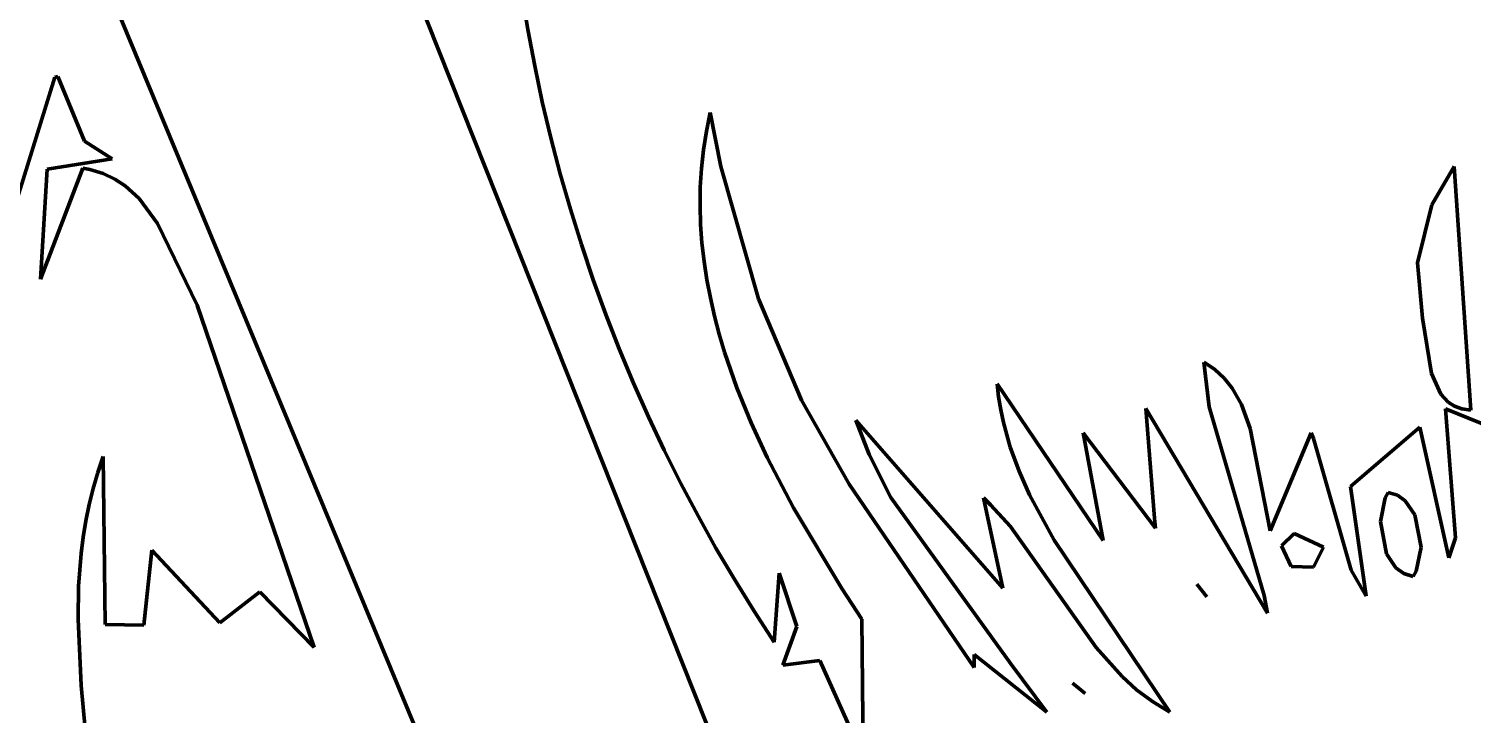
# Model space of a CAD drawing. Header units: millimetres. Extents: x 0 to 9.3, y 0 to 12.
# Drawn here: x 1.006 to 1.825, y 8.384 to 8.773 of the extents above; entities that cross this region are included whole.
import ezdxf

# ---------------------------------------------------------------- set-up
doc = ezdxf.new("R2010")
doc.units = ezdxf.units.MM
doc.layers.add('color#000000ff', color=7, linetype='CONTINUOUS', lineweight=100)
doc.layers.add('color#ffffffff', color=7, linetype='CONTINUOUS', lineweight=100)

msp = doc.modelspace()

# ---------------------------------------------------------------- linework, layer by layer
at = {"layer": 'color#000000ff'}
for p, q in [((1.59194, 7.87306), (0.85282, 9.73131)), ((1.02951, 8.84834), (1.75776, 7.09538)), ((1.28591, 8.7937), (1.28927, 8.773)), ((1.28927, 8.773), (1.29313, 8.75238)), ((1.29313, 8.75238), (1.29748, 8.73186)), ((1.02075, 8.74593), (0.99041, 8.64811)), ((1.02247, 8.74637), (1.02075, 8.74593)), ((1.03759, 8.7096), (1.02247, 8.74637)), ((1.29748, 8.73186), (1.30231, 8.71143)), ((1.3906, 8.71526), (1.39279, 8.7259)), ((1.39279, 8.7259), (1.39877, 8.6952)), ((1.30231, 8.71143), (1.30762, 8.69112)), ((1.38894, 8.70464), (1.3906, 8.71526)), ((1.05326, 8.69951), (1.03759, 8.7096)), ((1.38781, 8.69403), (1.38894, 8.70464)), ((1.0164, 8.6938), (1.05326, 8.69951)), ((1.39877, 8.6952), (1.42027, 8.62009)), ((1.80247, 8.67346), (1.81529, 8.69523)), ((1.81529, 8.69523), (1.82465, 8.55699)), ((1.03657, 8.69423), (1.01256, 8.63121)), ((1.01256, 8.63121), (1.0164, 8.6938)), ((1.04062, 8.69345), (1.03657, 8.69423)), ((1.04807, 8.69119), (1.04062, 8.69345)), ((1.05474, 8.68808), (1.04807, 8.69119)), ((1.06071, 8.68421), (1.05474, 8.68808)), ((1.30762, 8.69112), (1.31341, 8.67094)), ((1.38718, 8.68344), (1.38781, 8.69403)), ((1.0685, 8.67716), (1.06071, 8.68421)), ((1.38704, 8.67288), (1.38718, 8.68344)), ((1.07903, 8.66285), (1.0685, 8.67716)), ((1.31341, 8.67094), (1.31966, 8.65089)), ((1.38736, 8.66235), (1.38704, 8.67288)), ((1.79435, 8.64054), (1.80247, 8.67346)), ((1.10159, 8.61647), (1.07903, 8.66285)), ((1.38812, 8.65185), (1.38736, 8.66235)), ((1.31966, 8.65089), (1.32637, 8.63099)), ((1.38931, 8.6414), (1.38812, 8.65185)), ((1.39091, 8.63099), (1.38931, 8.6414)), ((1.79728, 8.60909), (1.79435, 8.64054)), ((1.32637, 8.63099), (1.33355, 8.61125)), ((1.3929, 8.62062), (1.39091, 8.63099)), ((1.16791, 8.42224), (1.10159, 8.61647)), ((1.39525, 8.6103), (1.3929, 8.62062)), ((1.42027, 8.62009), (1.4447, 8.56262)), ((1.33355, 8.61125), (1.34117, 8.59169)), ((1.39796, 8.60005), (1.39525, 8.6103)), ((1.80237, 8.57784), (1.79728, 8.60909)), ((1.40099, 8.58985), (1.39796, 8.60005)), ((1.34117, 8.59169), (1.34924, 8.57231)), ((1.40798, 8.56965), (1.40099, 8.58985)), ((1.67609, 8.55884), (1.67306, 8.58411)), ((1.67306, 8.58411), (1.67633, 8.58211)), ((1.67633, 8.58211), (1.67934, 8.57993)), ((1.67934, 8.57993), (1.68466, 8.57503)), ((1.34924, 8.57231), (1.35775, 8.55312)), ((1.55656, 8.56446), (1.5557, 8.5719)), ((1.5557, 8.5719), (1.61599, 8.48293)), ((1.68466, 8.57503), (1.68911, 8.56951)), ((1.80759, 8.56594), (1.80237, 8.57784)), ((1.41607, 8.54973), (1.40798, 8.56965)), ((1.55776, 8.55715), (1.55656, 8.56446)), ((1.68911, 8.56951), (1.69439, 8.56024)), ((1.8118, 8.56147), (1.80759, 8.56594)), ((1.4447, 8.56262), (1.47174, 8.515)), ((1.55927, 8.54995), (1.55776, 8.55715)), ((1.64514, 8.49565), (1.64008, 8.55797)), ((1.64008, 8.55797), (1.70924, 8.44176)), ((1.70732, 8.45175), (1.67609, 8.55884)), ((1.69439, 8.56024), (1.69935, 8.54647)), ((1.81589, 8.48454), (1.81037, 8.55773)), ((1.81037, 8.55773), (1.84339, 8.54431)), ((1.81537, 8.55924), (1.8118, 8.56147)), ((1.81963, 8.55772), (1.81537, 8.55924)), ((1.82465, 8.55699), (1.81963, 8.55772)), ((1.35775, 8.55312), (1.36669, 8.53414)), ((1.42509, 8.53015), (1.41607, 8.54973)), ((1.48296, 8.53182), (1.47547, 8.5512)), ((1.47547, 8.5512), (1.55896, 8.45581)), ((1.56318, 8.5359), (1.55927, 8.54995)), ((1.7564, 8.51359), (1.79578, 8.54728)), ((1.79578, 8.54728), (1.81219, 8.47303)), ((1.61599, 8.48293), (1.60448, 8.54403)), ((1.60448, 8.54403), (1.64561, 8.48986)), ((1.69935, 8.54647), (1.71075, 8.48851)), ((1.71075, 8.48851), (1.734, 8.54405)), ((1.734, 8.54405), (1.73535, 8.54094)), ((1.73535, 8.54094), (1.75674, 8.46609)), ((1.36669, 8.53414), (1.37607, 8.51539)), ((1.49527, 8.50735), (1.48296, 8.53182)), ((1.56815, 8.52224), (1.56318, 8.5359)), ((1.04505, 8.52159), (1.04817, 8.53066)), ((1.04817, 8.53066), (1.04929, 8.43524)), ((1.44006, 8.50144), (1.42509, 8.53015)), ((1.04237, 8.51248), (1.04505, 8.52159)), ((1.37607, 8.51539), (1.38587, 8.49686)), ((1.47174, 8.515), (1.5426, 8.41093)), ((1.57404, 8.50894), (1.56815, 8.52224)), ((1.04011, 8.50332), (1.04237, 8.51248)), ((1.56349, 8.41298), (1.49527, 8.50735)), ((1.55896, 8.45581), (1.54796, 8.5071)), ((1.54796, 8.5071), (1.55202, 8.50322)), ((1.58806, 8.48323), (1.57404, 8.50894)), ((1.7653, 8.45136), (1.7564, 8.51359)), ((1.77602, 8.50714), (1.77334, 8.49373)), ((1.77764, 8.51021), (1.77602, 8.50714)), ((1.78297, 8.50865), (1.77764, 8.51021)), ((1.78741, 8.5055), (1.78297, 8.50865)), ((1.03824, 8.49413), (1.04011, 8.50332)), ((1.46753, 8.4557), (1.44006, 8.50144)), ((1.55202, 8.50322), (1.5633, 8.49081)), ((1.79284, 8.49758), (1.78741, 8.5055)), ((1.03674, 8.4849), (1.03824, 8.49413)), ((1.38587, 8.49686), (1.39608, 8.47857)), ((1.5633, 8.49081), (1.61186, 8.42226)), ((1.64561, 8.48986), (1.64514, 8.49565)), ((1.77334, 8.49373), (1.77682, 8.47536)), ((1.7964, 8.47911), (1.79284, 8.49758)), ((1.03559, 8.47563), (1.03674, 8.4849)), ((1.65379, 8.38545), (1.58806, 8.48323)), ((1.72431, 8.48687), (1.71714, 8.47985)), ((1.74103, 8.47918), (1.72431, 8.48687)), ((1.81219, 8.47303), (1.81589, 8.48454)), ((1.0342, 8.45701), (1.03559, 8.47563)), ((1.0713, 8.43493), (1.07581, 8.47748)), ((1.07581, 8.47748), (1.11444, 8.43613)), ((1.39608, 8.47857), (1.40671, 8.46054)), ((1.71714, 8.47985), (1.72268, 8.46828)), ((1.73532, 8.46791), (1.74103, 8.47918)), ((1.77682, 8.47536), (1.78218, 8.46743)), ((1.7936, 8.46563), (1.7964, 8.47911)), ((1.72268, 8.46828), (1.73532, 8.46791)), ((1.75674, 8.46609), (1.7653, 8.45136)), ((1.78218, 8.46743), (1.78659, 8.46422)), ((1.7919, 8.46256), (1.7936, 8.46563)), ((1.03389, 8.43828), (1.0342, 8.45701)), ((1.40671, 8.46054), (1.41775, 8.44277)), ((1.42919, 8.42528), (1.432, 8.46434)), ((1.432, 8.46434), (1.44194, 8.43418)), ((1.66901, 8.45817), (1.6712, 8.45547)), ((1.67486, 8.45097), (1.66901, 8.45817)), ((1.78659, 8.46422), (1.7919, 8.46256)), ((1.11444, 8.43613), (1.1371, 8.45386)), ((1.1371, 8.45386), (1.16791, 8.42224)), ((1.47896, 8.43823), (1.46753, 8.4557)), ((1.6712, 8.45547), (1.67486, 8.45097)), ((1.70924, 8.44176), (1.70732, 8.45175)), ((1.41775, 8.44277), (1.42919, 8.42528)), ((1.03569, 8.4006), (1.03389, 8.43828)), ((1.04929, 8.43524), (1.0713, 8.43493)), ((1.44194, 8.43418), (1.43405, 8.41219)), ((1.47965, 8.35989), (1.47896, 8.43823)), ((1.5426, 8.41093), (1.54267, 8.41833)), ((1.54267, 8.41833), (1.58399, 8.38554)), ((1.61186, 8.42226), (1.62662, 8.40572)), ((1.43405, 8.41219), (1.45508, 8.4148)), ((1.45508, 8.4148), (1.47965, 8.35989)), ((1.58399, 8.38554), (1.56349, 8.41298)), ((1.04613, 8.2872), (1.03569, 8.4006)), ((1.59851, 8.40206), (1.60119, 8.39984)), ((1.60565, 8.39614), (1.59851, 8.40206)), ((1.60119, 8.39984), (1.60565, 8.39614)), ((1.62662, 8.40572), (1.63489, 8.39825)), ((1.63489, 8.39825), (1.64391, 8.39147)), ((1.64391, 8.39147), (1.65379, 8.38545))]:
    msp.add_line(p, q, dxfattribs=at)
at = {"layer": 'color#ffffffff'}
for p, q in [((0.85282, 9.73131), (1.59194, 7.87306)), ((1.75776, 7.09538), (1.02951, 8.84834)), ((1.28927, 8.773), (1.28591, 8.7937)), ((1.29313, 8.75238), (1.28927, 8.773)), ((1.29748, 8.73186), (1.29313, 8.75238)), ((0.99041, 8.64811), (1.02075, 8.74593)), ((1.02075, 8.74593), (1.02247, 8.74637)), ((1.02247, 8.74637), (1.03759, 8.7096)), ((1.30231, 8.71143), (1.29748, 8.73186)), ((1.39279, 8.7259), (1.3906, 8.71526)), ((1.39877, 8.6952), (1.39279, 8.7259)), ((1.30762, 8.69112), (1.30231, 8.71143)), ((1.3906, 8.71526), (1.38894, 8.70464)), ((1.03759, 8.7096), (1.05326, 8.69951)), ((1.38894, 8.70464), (1.38781, 8.69403)), ((1.05326, 8.69951), (1.0164, 8.6938)), ((1.42027, 8.62009), (1.39877, 8.6952)), ((1.81529, 8.69523), (1.80247, 8.67346)), ((1.82465, 8.55699), (1.81529, 8.69523)), ((1.01256, 8.63121), (1.03657, 8.69423)), ((1.0164, 8.6938), (1.01256, 8.63121)), ((1.03657, 8.69423), (1.04062, 8.69345)), ((1.04062, 8.69345), (1.04807, 8.69119)), ((1.04807, 8.69119), (1.05474, 8.68808)), ((1.05474, 8.68808), (1.06071, 8.68421)), ((1.31341, 8.67094), (1.30762, 8.69112)), ((1.38781, 8.69403), (1.38718, 8.68344)), ((1.06071, 8.68421), (1.0685, 8.67716)), ((1.38718, 8.68344), (1.38704, 8.67288)), ((1.0685, 8.67716), (1.07903, 8.66285)), ((1.31966, 8.65089), (1.31341, 8.67094)), ((1.38704, 8.67288), (1.38736, 8.66235)), ((1.80247, 8.67346), (1.79435, 8.64054)), ((1.07903, 8.66285), (1.10159, 8.61647)), ((1.38736, 8.66235), (1.38812, 8.65185)), ((1.32637, 8.63099), (1.31966, 8.65089)), ((1.38812, 8.65185), (1.38931, 8.6414)), ((1.38931, 8.6414), (1.39091, 8.63099)), ((1.79435, 8.64054), (1.79728, 8.60909)), ((1.33355, 8.61125), (1.32637, 8.63099)), ((1.39091, 8.63099), (1.3929, 8.62062)), ((1.10159, 8.61647), (1.16791, 8.42224)), ((1.3929, 8.62062), (1.39525, 8.6103)), ((1.4447, 8.56262), (1.42027, 8.62009)), ((1.34117, 8.59169), (1.33355, 8.61125)), ((1.39525, 8.6103), (1.39796, 8.60005)), ((1.79728, 8.60909), (1.80237, 8.57784)), ((1.39796, 8.60005), (1.40099, 8.58985)), ((1.34924, 8.57231), (1.34117, 8.59169)), ((1.40099, 8.58985), (1.40798, 8.56965)), ((1.67633, 8.58211), (1.67306, 8.58411)), ((1.67306, 8.58411), (1.67609, 8.55884)), ((1.67934, 8.57993), (1.67633, 8.58211)), ((1.68466, 8.57503), (1.67934, 8.57993)), ((1.35775, 8.55312), (1.34924, 8.57231)), ((1.61599, 8.48293), (1.5557, 8.5719)), ((1.5557, 8.5719), (1.55656, 8.56446)), ((1.68911, 8.56951), (1.68466, 8.57503)), ((1.80237, 8.57784), (1.80759, 8.56594)), ((1.40798, 8.56965), (1.41607, 8.54973)), ((1.55656, 8.56446), (1.55776, 8.55715)), ((1.69439, 8.56024), (1.68911, 8.56951)), ((1.80759, 8.56594), (1.8118, 8.56147)), ((1.47174, 8.515), (1.4447, 8.56262)), ((1.55776, 8.55715), (1.55927, 8.54995)), ((1.70924, 8.44176), (1.64008, 8.55797)), ((1.64008, 8.55797), (1.64514, 8.49565)), ((1.67609, 8.55884), (1.70732, 8.45175)), ((1.69935, 8.54647), (1.69439, 8.56024)), ((1.84339, 8.54431), (1.81037, 8.55773)), ((1.81037, 8.55773), (1.81589, 8.48454)), ((1.8118, 8.56147), (1.81537, 8.55924)), ((1.81537, 8.55924), (1.81963, 8.55772)), ((1.81963, 8.55772), (1.82465, 8.55699)), ((1.36669, 8.53414), (1.35775, 8.55312)), ((1.41607, 8.54973), (1.42509, 8.53015)), ((1.55896, 8.45581), (1.47547, 8.5512)), ((1.47547, 8.5512), (1.48296, 8.53182)), ((1.55927, 8.54995), (1.56318, 8.5359)), ((1.79578, 8.54728), (1.7564, 8.51359)), ((1.81219, 8.47303), (1.79578, 8.54728)), ((1.64561, 8.48986), (1.60448, 8.54403)), ((1.60448, 8.54403), (1.61599, 8.48293)), ((1.71075, 8.48851), (1.69935, 8.54647)), ((1.734, 8.54405), (1.71075, 8.48851)), ((1.73535, 8.54094), (1.734, 8.54405)), ((1.75674, 8.46609), (1.73535, 8.54094)), ((1.37607, 8.51539), (1.36669, 8.53414)), ((1.48296, 8.53182), (1.49527, 8.50735)), ((1.56318, 8.5359), (1.56815, 8.52224)), ((1.04817, 8.53066), (1.04505, 8.52159)), ((1.04929, 8.43524), (1.04817, 8.53066)), ((1.42509, 8.53015), (1.44006, 8.50144)), ((1.04505, 8.52159), (1.04237, 8.51248)), ((1.38587, 8.49686), (1.37607, 8.51539)), ((1.5426, 8.41093), (1.47174, 8.515)), ((1.56815, 8.52224), (1.57404, 8.50894)), ((1.04237, 8.51248), (1.04011, 8.50332)), ((1.49527, 8.50735), (1.56349, 8.41298)), ((1.55202, 8.50322), (1.54796, 8.5071)), ((1.54796, 8.5071), (1.55896, 8.45581)), ((1.57404, 8.50894), (1.58806, 8.48323)), ((1.7564, 8.51359), (1.7653, 8.45136)), ((1.77334, 8.49373), (1.77602, 8.50714)), ((1.77602, 8.50714), (1.77764, 8.51021)), ((1.77764, 8.51021), (1.78297, 8.50865)), ((1.78297, 8.50865), (1.78741, 8.5055)), ((1.04011, 8.50332), (1.03824, 8.49413)), ((1.44006, 8.50144), (1.46753, 8.4557)), ((1.5633, 8.49081), (1.55202, 8.50322)), ((1.78741, 8.5055), (1.79284, 8.49758)), ((1.03824, 8.49413), (1.03674, 8.4849)), ((1.39608, 8.47857), (1.38587, 8.49686)), ((1.61186, 8.42226), (1.5633, 8.49081)), ((1.64514, 8.49565), (1.64561, 8.48986)), ((1.77682, 8.47536), (1.77334, 8.49373)), ((1.79284, 8.49758), (1.7964, 8.47911)), ((1.03674, 8.4849), (1.03559, 8.47563)), ((1.58806, 8.48323), (1.65379, 8.38545)), ((1.71714, 8.47985), (1.72431, 8.48687)), ((1.72431, 8.48687), (1.74103, 8.47918)), ((1.81589, 8.48454), (1.81219, 8.47303)), ((1.03559, 8.47563), (1.0342, 8.45701)), ((1.07581, 8.47748), (1.0713, 8.43493)), ((1.11444, 8.43613), (1.07581, 8.47748)), ((1.40671, 8.46054), (1.39608, 8.47857)), ((1.72268, 8.46828), (1.71714, 8.47985)), ((1.74103, 8.47918), (1.73532, 8.46791)), ((1.78218, 8.46743), (1.77682, 8.47536)), ((1.7964, 8.47911), (1.7936, 8.46563)), ((1.73532, 8.46791), (1.72268, 8.46828)), ((1.7653, 8.45136), (1.75674, 8.46609)), ((1.78659, 8.46422), (1.78218, 8.46743)), ((1.7936, 8.46563), (1.7919, 8.46256)), ((1.0342, 8.45701), (1.03389, 8.43828)), ((1.41775, 8.44277), (1.40671, 8.46054)), ((1.432, 8.46434), (1.42919, 8.42528)), ((1.44194, 8.43418), (1.432, 8.46434)), ((1.66901, 8.45817), (1.67486, 8.45097)), ((1.6712, 8.45547), (1.66901, 8.45817)), ((1.7919, 8.46256), (1.78659, 8.46422)), ((1.1371, 8.45386), (1.11444, 8.43613)), ((1.16791, 8.42224), (1.1371, 8.45386)), ((1.46753, 8.4557), (1.47896, 8.43823)), ((1.67486, 8.45097), (1.6712, 8.45547)), ((1.70732, 8.45175), (1.70924, 8.44176)), ((1.42919, 8.42528), (1.41775, 8.44277)), ((1.03389, 8.43828), (1.03569, 8.4006)), ((1.0713, 8.43493), (1.04929, 8.43524)), ((1.43405, 8.41219), (1.44194, 8.43418)), ((1.47896, 8.43823), (1.47965, 8.35989)), ((1.54267, 8.41833), (1.5426, 8.41093)), ((1.58399, 8.38554), (1.54267, 8.41833)), ((1.62662, 8.40572), (1.61186, 8.42226)), ((1.45508, 8.4148), (1.43405, 8.41219)), ((1.47965, 8.35989), (1.45508, 8.4148)), ((1.56349, 8.41298), (1.58399, 8.38554)), ((1.03569, 8.4006), (1.04613, 8.2872)), ((1.59851, 8.40206), (1.60565, 8.39614)), ((1.60119, 8.39984), (1.59851, 8.40206)), ((1.60565, 8.39614), (1.60119, 8.39984)), ((1.63489, 8.39825), (1.62662, 8.40572)), ((1.64391, 8.39147), (1.63489, 8.39825)), ((1.65379, 8.38545), (1.64391, 8.39147))]:
    msp.add_line(p, q, dxfattribs=at)

doc.saveas('drawing.dxf')
